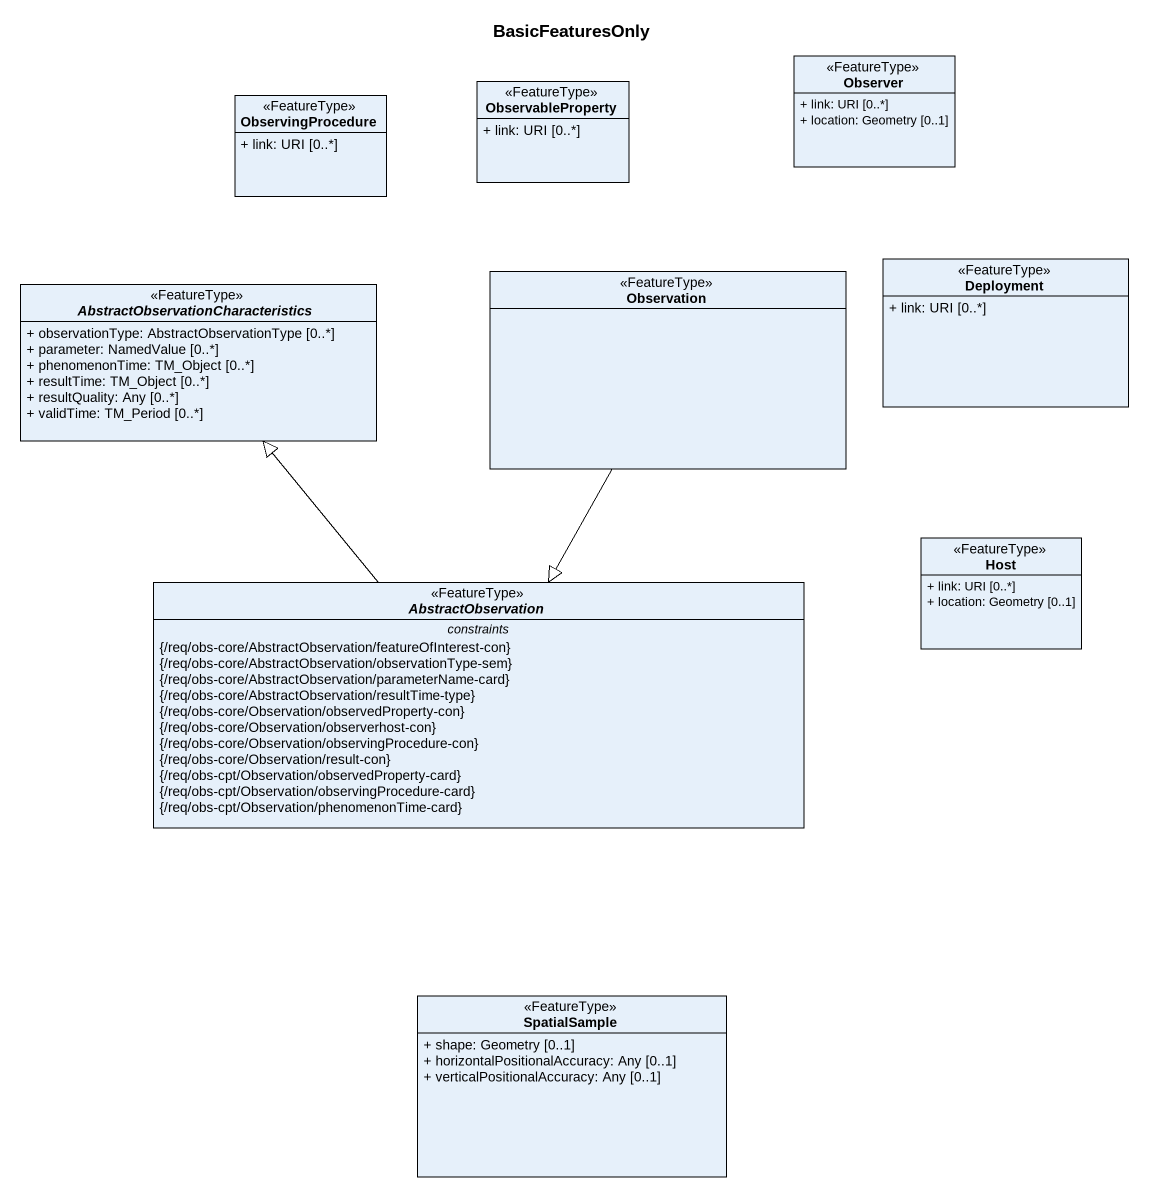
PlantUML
@startuml
title BasicFeaturesOnly
hide circle
hide empty members
skinparam classAttributeIconSize 0
class Observer <<FeatureType>> {
  + link: URI [0..*]
  + location: Geometry [0..1]
}
class ObservingProcedure <<FeatureType>> {
  + link: URI [0..*]
}
class ObservableProperty <<FeatureType>> {
  + link: URI [0..*]
}
abstract class "AbstractObservationCharacteristics" as AbstractObservationCharacter <<FeatureType>> {
  + observationType: AbstractObservationType [0..*]
  + parameter: NamedValue [0..*]
  + phenomenonTime: TM_Object [0..*]
  + resultTime: TM_Object [0..*]
  + resultQuality: Any [0..*]
  + validTime: TM_Period [0..*]
}
class Observation <<FeatureType>>
class Deployment <<FeatureType>> {
  + link: URI [0..*]
}
class Host <<FeatureType>> {
  + link: URI [0..*]
  + location: Geometry [0..1]
}
abstract class AbstractObservation <<FeatureType>> {
  -- constraints --
  {/req/obs-core/AbstractObservation/featureOfInterest-con}
  {/req/obs-core/AbstractObservation/observationType-sem}
  {/req/obs-core/AbstractObservation/parameterName-card}
  {/req/obs-core/AbstractObservation/resultTime-type}
  {/req/obs-core/Observation/observedProperty-con}
  {/req/obs-core/Observation/observerhost-con}
  {/req/obs-core/Observation/observingProcedure-con}
  {/req/obs-core/Observation/result-con}
  {/req/obs-cpt/Observation/observedProperty-card}
  {/req/obs-cpt/Observation/observingProcedure-card}
  {/req/obs-cpt/Observation/phenomenonTime-card}
}
class SpatialSample <<FeatureType>> {
  + shape: Geometry [0..1]
  + horizontalPositionalAccuracy: Any [0..1]
  + verticalPositionalAccuracy: Any [0..1]
}
Observation --|> AbstractObservation
AbstractObservation -up-|> AbstractObservationCharacter
@enduml
